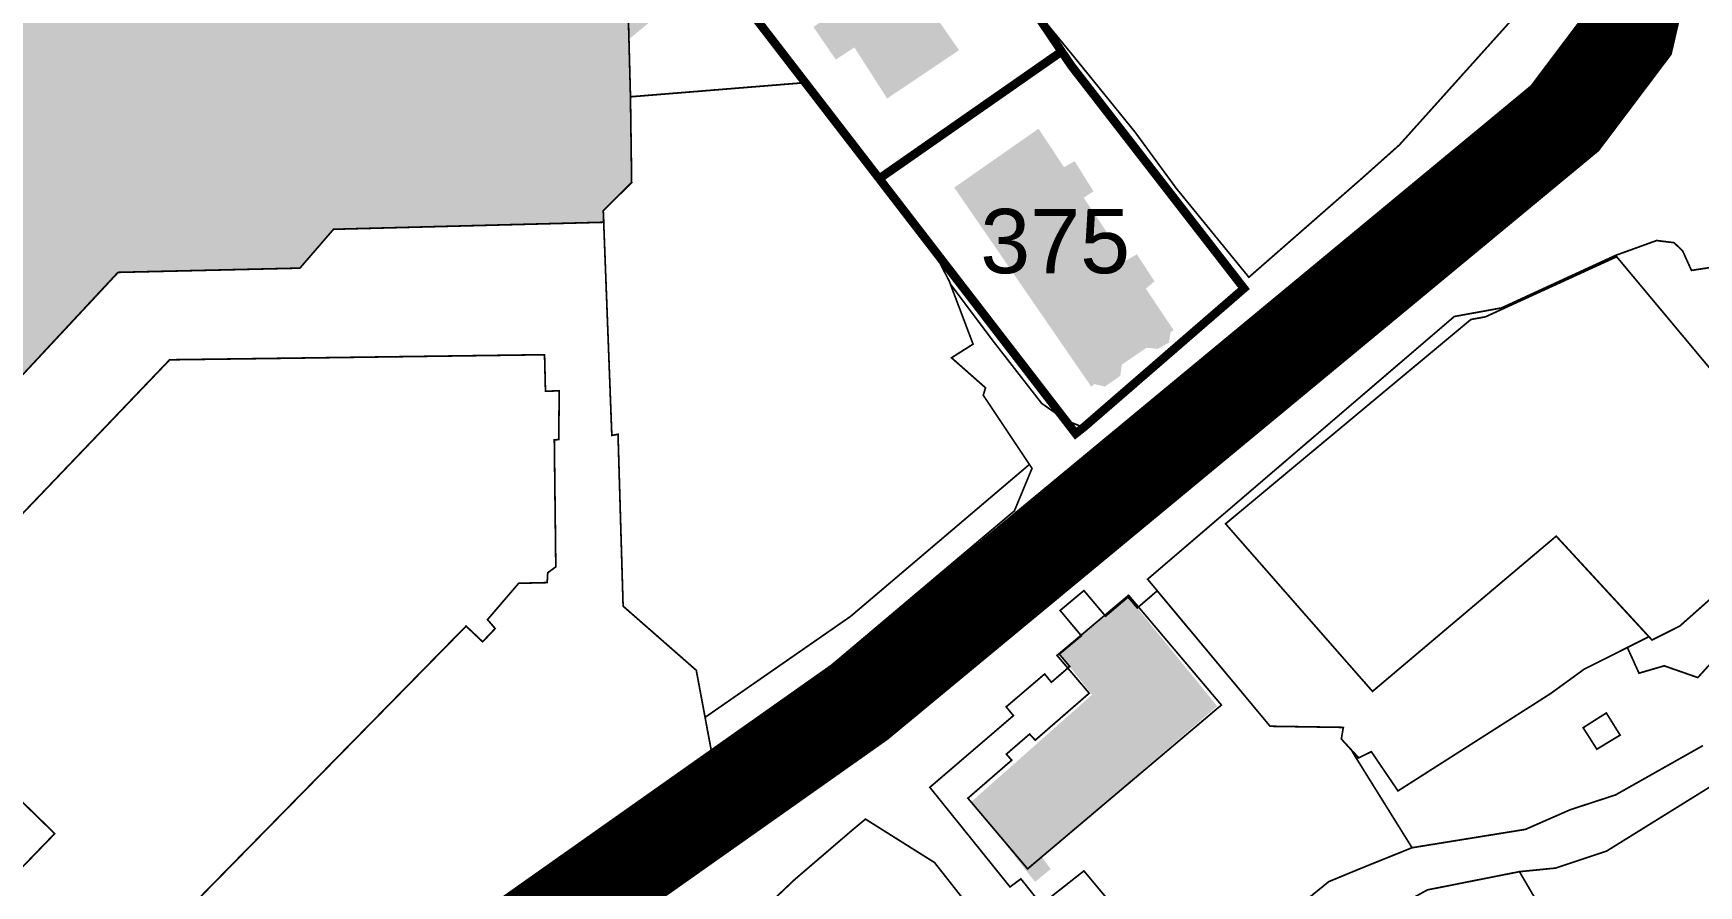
# Model space of a CAD drawing. Header units: millimetres. Extents: x 21689 to 31331, y 37531 to 43751.
# Drawn here: x 25632.4 to 25826.6, y 42317.4 to 42416.8 of the extents above; entities that cross this region are included whole.
import ezdxf

# ---------------------------------------------------------------- set-up
doc = ezdxf.new("R2010")
doc.units = ezdxf.units.MM
doc.linetypes.add('g5_084', pattern=[0.4, 0.2, -0.2])
doc.layers.add('0.1 ОКН', color=1, linetype='Continuous', lineweight=9, transparency=0.4)
doc.layers.add('00 Дороги', color=252, linetype='Continuous', lineweight=9, transparency=0.2)
for name, color, linetype, lineweight in [('00 номер ОКН', 7, 'Continuous', 15), ('00 Разраб границы', 5, 'g5_084', 50), ('CONTUR', 150, 'Continuous', 9)]:
    doc.layers.add(name, color=color, linetype=linetype, lineweight=lineweight)
doc.layers.add('00 Парки и скверы', color=114, linetype='Continuous', lineweight=9, true_color=0x00a945, transparency=0.5)
doc.layers.add('25. ценная историческая застройка сов пер', color=92, linetype='Continuous', lineweight=0, true_color=0x19df16)
doc.styles.get("Standard").update_dxf_attribs({"font": 'arial.ttf'})

# ---------------------------------------------------------------- blocks, each defined once
blk = doc.blocks.new('участки все')
at = {"layer": 'CONTUR', "const_width": 0.2}
for points in [[(2773.022786609999, 4841.569704649999), (2782.190728410002, 4832.939257299979), (2784.20383413, 4830.528413169996), (2780.31386808, 4804.407738209978), (2816.28133591, 4797.036979489996), (2836.181038200001, 4798.312309219997), (2837.81009653, 4795.637343369999), (2825.212412300003, 4792.530197199994), (2827.64429443, 4788.73292948), (2815.00550956, 4777.716342159997), (2815.291924240002, 4767.031862199997), (2815.428937420002, 4757.039675849999), (2812.118239580002, 4753.73033577), (2812.177862660003, 4752.399411089995), (2780.65506718, 4751.582041119997), (2776.735673970001, 4747.052009319981), (2755.517902200001, 4746.556864309997), (2731.177497830002, 4720.41929618), (2697.399618570002, 4757.806800229999), (2773.022786609999, 4841.569704649999)], [(2863.430651000003, 4776.064899639997), (2865.883016070002, 4778.177370409998), (2881.290772340003, 4790.431571709996), (2886.473908470001, 4794.552249299996), (2889.898589930002, 4793.549805799979), (2900.533567040002, 4789.296938439998), (2921.422085030001, 4782.657060539998), (2921.928143010002, 4782.399310159998), (2919.555339390001, 4777.645598869996), (2904.98691742, 4761.428513239982), (2900.566518760003, 4757.486158869993), (2887.420349340002, 4745.987336939979), (2878.91966403, 4756.397579209995), (2874.178723880003, 4762.870222989979), (2867.318271550001, 4771.335335729999), (2863.430651000003, 4776.064899639997)], [(2844.3060496, 4757.487549390003), (2862.86411897, 4770.413524289994), (2865.664108920002, 4772.370671319978), (2866.707844780001, 4770.654675909979), (2874.78862476, 4760.250862119981), (2886.850420770003, 4744.686051669996), (2883.01892255, 4741.324685489998), (2880.26310479, 4738.986858709998), (2868.202919630003, 4728.531417489998), (2867.764396570001, 4728.628132419981), (2866.104417030001, 4729.28355357), (2863.254916220001, 4731.27719879998), (2857.625505980002, 4738.50345222), (2852.607843000002, 4745.190334829982), (2852.473079100001, 4745.53240115998), (2850.355872070002, 4749.634853129981), (2844.3060496, 4757.487549390003)], [(2815.291924240002, 4767.031862199997), (2835.677335030003, 4768.679760169979), (2850.355872070002, 4749.634853129981), (2852.473079100001, 4745.53240115998), (2855.250683090002, 4738.18980969998), (2852.736293810002, 4736.59829283), (2856.702729480003, 4733.09753324998), (2856.439468470002, 4732.23155638), (2861.825919480001, 4724.15901549998), (2840.97457115, 4706.448107899996), (2823.994060600002, 4694.66798601998), (2822.96804177, 4700.15374347), (2814.432501130003, 4707.634494090001), (2813.839310020001, 4727.673753859999), (2813.117329360001, 4727.544806739999), (2812.118239580002, 4753.73033577), (2815.428937420002, 4757.039675849999), (2815.291924240002, 4767.031862199997)], [(2884.700164690002, 4717.23873529998), (2913.315144750002, 4741.060826239998), (2915.019965470001, 4741.374726909998), (2930.317361460002, 4748.380572759997), (2953.97407995, 4720.068130029998), (2952.09373004, 4718.086902579998), (2937.688097120001, 4705.317353249978), (2934.443107990002, 4703.687022139995), (2923.268442390003, 4715.79821720998), (2901.841103450002, 4697.696127449999), (2897.683543300002, 4702.429823159997), (2886.842782020002, 4714.795909229979), (2884.700164690002, 4717.23873529998)], [(2861.825919480001, 4724.15901549998), (2840.97457115, 4706.448107899996), (2823.994060600002, 4694.66798601998), (2825.019926420002, 4689.17223086), (2860.073024320002, 4718.745806159982), (2862.128961230002, 4723.704371749998), (2861.825919480001, 4724.15901549998)], [(2873.39242235, 4708.90179163), (2884.216604320002, 4696.105955429979), (2861.61391253, 4677.001849269997), (2854.649960020001, 4685.238543359999), (2859.75785867, 4689.670377259979), (2859.13871589, 4690.379862899979), (2861.844544780001, 4692.71845552), (2862.503678520003, 4692.008357579994), (2868.797538860003, 4697.482042599978), (2865.044987510002, 4701.88953491998), (2873.39242235, 4708.90179163)], [(2929.136131679999, 4679.068064359999), (2961.403018870002, 4699.094210029979), (2968.613689130001, 4688.683722089997), (2970.350679060001, 4674.117004509994), (2970.832761680002, 4673.599619179993), (2948.892393760001, 4658.565410289979), (2934.91300949, 4649.46936404), (2918.979383190002, 4676.673549309998), (2923.185782390003, 4677.089150569998), (2929.136131679999, 4679.068064359999)], [(2926.40645689, 4693.459980599997), (2929.112792560001, 4695.178559699998), (2930.723233370001, 4692.593880749998), (2928.008124560001, 4690.955436649994), (2926.40645689, 4693.459980599997)], [(2847.442580920001, 4634.46844698998), (2852.587859089999, 4636.76969067), (2865.927141140001, 4647.165550979996), (2864.767564739999, 4649.153321999999), (2854.804419290001, 4641.115792179997), (2844.227020710001, 4655.007858999997), (2858.337774430001, 4668.111930990002), (2850.755090040002, 4677.738110289996), (2842.70254183, 4682.80144374998), (2841.19328466, 4681.544540279982), (2834.434476480001, 4675.747970369979), (2830.253717629999, 4671.781945089999), (2828.489513510002, 4669.548936299994), (2834.4017441, 4656.628303109996), (2847.442580920001, 4634.46844698998)], [(2869.564675330003, 4644.38983440998), (2892.943314120003, 4663.882065209996), (2899.462634510001, 4669.712301399996), (2908.246745250002, 4674.54785363), (2918.979383190002, 4676.673549309998), (2934.91300949, 4649.46936404), (2921.50283586, 4640.974607409996), (2909.63498209, 4635.896266009978), (2894.399170090001, 4632.259501679997), (2891.67490319, 4635.901242929998), (2889.834015190001, 4641.069472529998), (2873.99375437, 4639.1019771), (2869.564675330003, 4644.38983440998)]]:
    blk.add_lwpolyline(points, close=True, dxfattribs=at)
for points in [[(2953.97407995, 4720.068130029998), (2930.317361460002, 4748.380572759997), (2915.019965470001, 4741.374726909998), (2913.315144750002, 4741.060826239998), (2884.700164690002, 4717.23873529998), (2886.842782020002, 4714.795909229979), (2897.683543300002, 4702.429823159997), (2901.841103450002, 4697.696127449999), (2923.268442390003, 4715.79821720998), (2934.07900831, 4704.072600029983), (2926.520850290002, 4700.278287629997), (2922.597182140002, 4697.428336939999), (2904.813440360002, 4686.090519009995), (2901.703500070002, 4690.668173529979), (2900.232349180002, 4689.940691429998), (2898.206030940001, 4692.141734589998), (2898.436801430002, 4693.498213079998), (2889.898728980003, 4693.628937199995), (2875.611165130002, 4710.777837609981), (2911.38048108, 4741.410450349998), (2911.38048108, 4741.410450349998), (2916.8757759, 4742.406321989999), (2930.20983548, 4748.542220449999), (2934.976318510002, 4750.26925683998), (2937.01249021, 4750.018079379995), (2938.00802623, 4749.072828899982), (2939.043036770003, 4746.786962589998), (2943.703926450002, 4747.49560697998)], [(2739.255097500001, 4671.925183749998), (2748.13579158, 4681.10929855), (2743.485278520002, 4685.650541549999)], [(2736.52119544, 4710.207388129995), (2761.541904760001, 4736.364540739996), (2771.744045020001, 4736.498340059981), (2805.27133652, 4736.955017839995), (2805.37608875, 4732.69337612998), (2806.97695257, 4732.748866299997), (2806.929997699997, 4727.069534749978), (2806.409196510001, 4727.017508109994), (2806.582557670001, 4712.214722329998), (2805.642052250001, 4711.529115979996), (2805.574460110002, 4710.380140649998), (2802.253218739999, 4710.300990249998), (2798.61835529, 4706.066604609993), (2799.512383590001, 4705.022907189995), (2798.04882887, 4703.485301429981), (2796.116670840002, 4705.304900169998), (2743.393818050001, 4651.591633889998)], [(2955.847265060002, 4717.00942430998), (2939.786064940003, 4699.305180699979), (2935.867007230001, 4700.675195589997), (2932.923892290001, 4699.820249189979), (2931.56967108, 4702.811008749995), (2926.520850290002, 4700.278287629997), (2926.520850290002, 4700.278287629997), (2922.597182140002, 4697.428336939999), (2904.813440360002, 4686.090519009995), (2901.703500070002, 4690.668173529979), (2900.232349180002, 4689.940691429998), (2899.922419160001, 4689.94543668998), (2906.452019750002, 4679.465374269981), (2919.674860950003, 4681.602943499995), (2924.920115880003, 4683.902655399979), (2930.186485770002, 4685.622038969981), (2940.384668700001, 4691.375947999978)], [(2872.579678640003, 4671.493909359997), (2868.180287110001, 4676.761312359995), (2863.210319150003, 4672.847371119998), (2861.31672658, 4675.226383839996), (2860.826023730002, 4675.833902079998), (2859.561610820001, 4674.893252709996), (2850.20933491, 4686.506542989998), (2859.957429399998, 4694.867367159996), (2859.113083780001, 4695.890303549997), (2863.601782680002, 4699.721612339999), (2863.601782680002, 4699.721612339999), (2864.387060250003, 4698.75958085998), (2866.525208790001, 4700.596860539983), (2865.317222680002, 4702.035368109995), (2867.880021730002, 4704.176148749982), (2865.405287670001, 4707.1340643), (2868.180794670003, 4709.451589759999), (2870.705058200001, 4706.462915619995), (2873.329221350003, 4708.692757459997), (2874.409838990003, 4707.426201489979), (2876.730396070001, 4709.420689649996), (2889.898728980003, 4693.628937199995), (2898.436801430002, 4693.498213079998), (2898.206030940001, 4692.141734589998), (2899.386319839999, 4690.853652529979), (2899.922419160001, 4689.94543668998), (2906.452019750002, 4679.465374269981), (2900.243613699997, 4676.960406809979), (2896.731287549999, 4675.504169879998), (2880.27601166, 4662.105992769997)]]:
    blk.add_lwpolyline(points, dxfattribs=at)

msp = doc.modelspace()

# ---------------------------------------------------------------- hatches: boundary and pattern name
at = {"layer": '0.1 ОКН', "transparency": 33554585}
h = msp.add_hatch(color=1, dxfattribs=at)
h.dxf.hatch_style = 1
h.paths.add_polyline_path([(25721.29369539221, 42425.16973381781), (25725.46431255871, 42419.00911404693), (25723.38555138523, 42417.53020504117), (25725.98102629435, 42413.72842438146), (25728.15661081503, 42415.14655590394), (25731.97493045271, 42409.18724016915), (25740.35831576667, 42414.82474056573), (25737.25698570046, 42419.30624882876), (25743.06608071196, 42423.4621730899), (25740.18899365055, 42427.74126290123), (25741.89017115063, 42428.94755847576), (25740.37044317071, 42431.17137637338), (25732.84558640578, 42425.79661050625), (25729.39121979021, 42430.75885773368)])
h = msp.add_hatch(color=1, dxfattribs=at)
h.dxf.hatch_style = 1
h.paths.add_polyline_path([(25752.60550483267, 42401.17354565628), (25749.63434605298, 42405.66884465898), (25739.80443447863, 42398.80468823365), (25755.79, 42375.57999999999), (25756.14057413909, 42375.88880407568), (25757.37619394185, 42375.59336000851), (25759.17581739948, 42376.85551297967), (25759.33704995837, 42378.14452450241), (25762.21751738723, 42380.1211253586), (25763.54138813949, 42379.99509826678), (25764.86525889176, 42380.74178737203), (25765.02869724148, 42381.95047156978), (25765.38823478468, 42382.1791524777), (25762.15212863428, 42387.0138892687), (25763.16154175303, 42387.86930211609), (25761.10610978306, 42391.03195665149), (25759.83126382916, 42390.28060058553), (25754.9000641876, 42397.6170575418), (25756.03777724196, 42398.36416247123), (25753.84762287738, 42401.89222820911)])
at = {"layer": '00 Парки и скверы'}
h = msp.add_hatch(color=256, dxfattribs=at)
h.dxf.hatch_style = 1
h.paths.add_polyline_path([(25617.04209791735, 42435.68746949487), (25598.0332254328, 42414.68253190524), (25584.52018194565, 42399.75052395346), (25617.92312323, 42362.77802509), (25642.47895045778, 42388.92062039977), (25663.48129937, 42389.41073822998), (25667.53351046511, 42393.94421392986), (25698.91465418093, 42394.75791094203), (25698.89367652, 42396.11886399391), (25702.17456282, 42399.39840476), (25701.75113496, 42420.07507107), (25714.38991983, 42431.09165839), (25711.94939091295, 42435.04203049268), (25724.35887315526, 42438.04215532739), (25722.9266636, 42440.67103813), (25703.02696131, 42439.3957084), (25667.05949348, 42446.76646711998), (25670.94945953, 42472.88714208), (25668.8771477022, 42475.35372120561), (25659.76841201, 42483.92843356)])
h = msp.add_hatch(color=256, dxfattribs=at)
h.dxf.hatch_style = 1
h.paths.add_polyline_path([(25630.34759462916, 42445.88041704602), (25631.03447742852, 42445.23089038823), (25614.13374902453, 42426.4338412726), (25612.31250469189, 42427.43975534313), (25582.80006081265, 42395.53989088809), (25610.19744715526, 42363.14855065965), (25615.60199363027, 42363.15840545115), (25616.91277779047, 42367.29140868455), (25639.98462833598, 42390.89601051667), (25643.39245522773, 42391.87653063854), (25647.60471046227, 42392.0494481062), (25663.68570341134, 42389.65502530463), (25667.40250549274, 42393.93514256732), (25682.49101542414, 42394.64430880732), (25685.9514608318, 42400.08205577416), (25699.63947826479, 42414.25512492936), (25712.57725105557, 42424.97211039811), (25714.56254675582, 42427.0404544021), (25714.98034849419, 42428.14062367345), (25714.74075350847, 42431.32679103128), (25711.94939091295, 42435.04203049268), (25709.99672546477, 42446.83054106168), (25704.46579487116, 42445.30363187228), (25699.37264747459, 42444.91580480761), (25694.88010968396, 42445.19880101748), (25690.9684837421, 42447.83437025593), (25670.78676541675, 42452.13938211698), (25670.39006263525, 42453.19136904299), (25672.30393219572, 42470.04904484651), (25672.12149769345, 42472.09786886052), (25671.314566613, 42473.91047930357), (25669.49375182571, 42474.70190118102), (25659.7134670043, 42476.2398787837), (25658.20440816629, 42476.19199876138), (25657.41394986591, 42475.83289859432), (25646.79341147951, 42465.38177741284), (25633.03514939064, 42450.30694850406), (25632.57634571282, 42447.94974672561)])
at = {"layer": '25. ценная историческая застройка сов пер', "lineweight": 30, "true_color": 0x19df16, "transparency": 33554585}
h = msp.add_hatch(color=92, dxfattribs=at)
h.dxf.hatch_style = 1
h.paths.add_polyline_path([(25741.83547949878, 42327.21415523253), (25755.88392252477, 42339.66826728376), (25752.0983587603, 42344.395677003), (25760.1202113218, 42351.04538714722), (25770.47029309302, 42338.32842452984), (25750, 42320.72986879725), (25751.07241341308, 42319.3370156286), (25749.22011830161, 42317.85118711906)])
h = msp.add_hatch(color=92, dxfattribs=at)
h.dxf.hatch_style = 1
h.paths.add_polyline_path([(25741.83547949878, 42327.21415523253), (25755.88392252477, 42339.66826728376), (25752.0983587603, 42344.395677003), (25760.1202113218, 42351.04538714722), (25770.47029309302, 42338.32842452984), (25750, 42320.72986879725), (25751.07241341308, 42319.3370156286), (25749.22011830161, 42317.85118711906)])

# ---------------------------------------------------------------- linework, layer by layer
at = {"layer": '00 Дороги', "lineweight": 9, "const_width": 11}
msp.add_lwpolyline([(25842.37541331579, 42520.30264687586), (25818.39859522239, 42416.68646492265), (25811.01891329617, 42406.89077442418), (25728.72461405129, 42338.78650642362), (25674.46971885895, 42300.5042426342), (25641.71354573336, 42278.13885517999), (25597.50059392303, 42240.8726096023), (25521.84263172085, 42133.91616054932), (25497.47475148052, 42101.38539081325), (25491.02867722548, 42093.12326316769), (25487.02733107088, 42091.54646699218)], dxfattribs=at)
msp.add_lwpolyline([(25842.37541331579, 42520.30264687586), (25818.39859522239, 42416.68646492265), (25811.01891329617, 42406.89077442418), (25728.72461405129, 42338.78650642362), (25674.46971885895, 42300.5042426342), (25641.71354573336, 42278.13885517999), (25597.50059392303, 42240.8726096023), (25521.84263172085, 42133.91616054932), (25497.47475148052, 42101.38539081325), (25491.02867722548, 42093.12326316769), (25487.02733107088, 42091.54646699218)], dxfattribs=at)
at = {"layer": '00 Разраб границы', "ltscale": 5, "const_width": 1}
for points in [[(25731.051675, 42399.84302277346), (25752.32845169965, 42414.67258501212), (25749.83528159, 42418.35884889), (25743.68446822, 42427.45310245), (25741.01518838332, 42431.39975246148), (25738.77523143, 42430.11829032), (25732.69474716, 42426.17135293), (25729.52742334, 42430.91988903), (25727.43576472102, 42434.05575925532), (25715.76691943524, 42425.97502271553), (25719.55781037056, 42420.29161821363), (25716.80038885063, 42418.33336798793), (25722.42296043, 42411.03848907998), (25731.05330685276, 42399.84416014791)], [(25731.051675, 42399.84302277346), (25752.32845169965, 42414.67258501212), (25749.83528159, 42418.35884889), (25743.68446822, 42427.45310245), (25741.01518838332, 42431.39975246148), (25738.77523143, 42430.11829032), (25732.69474716, 42426.17135293), (25729.52742334, 42430.91988903), (25727.43576472102, 42434.05575925532), (25715.76691943524, 42425.97502271553), (25719.55781037056, 42420.29161821363), (25716.80038885063, 42418.33336798793), (25722.42296043, 42411.03848907998), (25731.05330685276, 42399.84416014791)], [(25731.051675, 42399.84627830001), (25752.32845169965, 42414.67258501212), (25753.45347018, 42413.01340481998), (25773.59604617, 42387.04478058), (25754.94854503, 42370.8901464), (25753.96408600255, 42370.11616240398), (25737.10149747, 42391.99358203998), (25731.051675, 42399.84627830001)], [(25731.051675, 42399.84627830001), (25752.32845169965, 42414.67258501212), (25753.45347018, 42413.01340481998), (25773.59604617, 42387.04478058), (25754.94854503, 42370.8901464), (25753.96408600255, 42370.11616240398), (25737.10149747, 42391.99358203998), (25731.051675, 42399.84627830001)]]:
    msp.add_lwpolyline(points, dxfattribs=at)

# ---------------------------------------------------------------- block references
at = {"layer": 'CONTUR'}
msp.add_blockref('участки все', (22886.7456254, 37642.35872891001), dxfattribs=at)

# ---------------------------------------------------------------- texts
at = {"layer": '00 номер ОКН', "color": 4, "insert": (25742.83704724316, 42396.31750279298), "char_height": 7.5, "attachment_point": 1}
msp.add_mtext_dynamic_manual_height_columns('{\\C7;375}', width=4.791504829976474, gutter_width=12.5, heights=[0], dxfattribs=at)
msp.add_mtext_dynamic_manual_height_columns('{\\C7;375}', width=4.791504829976474, gutter_width=12.5, heights=[0], dxfattribs=at)

doc.saveas('drawing.dxf')
